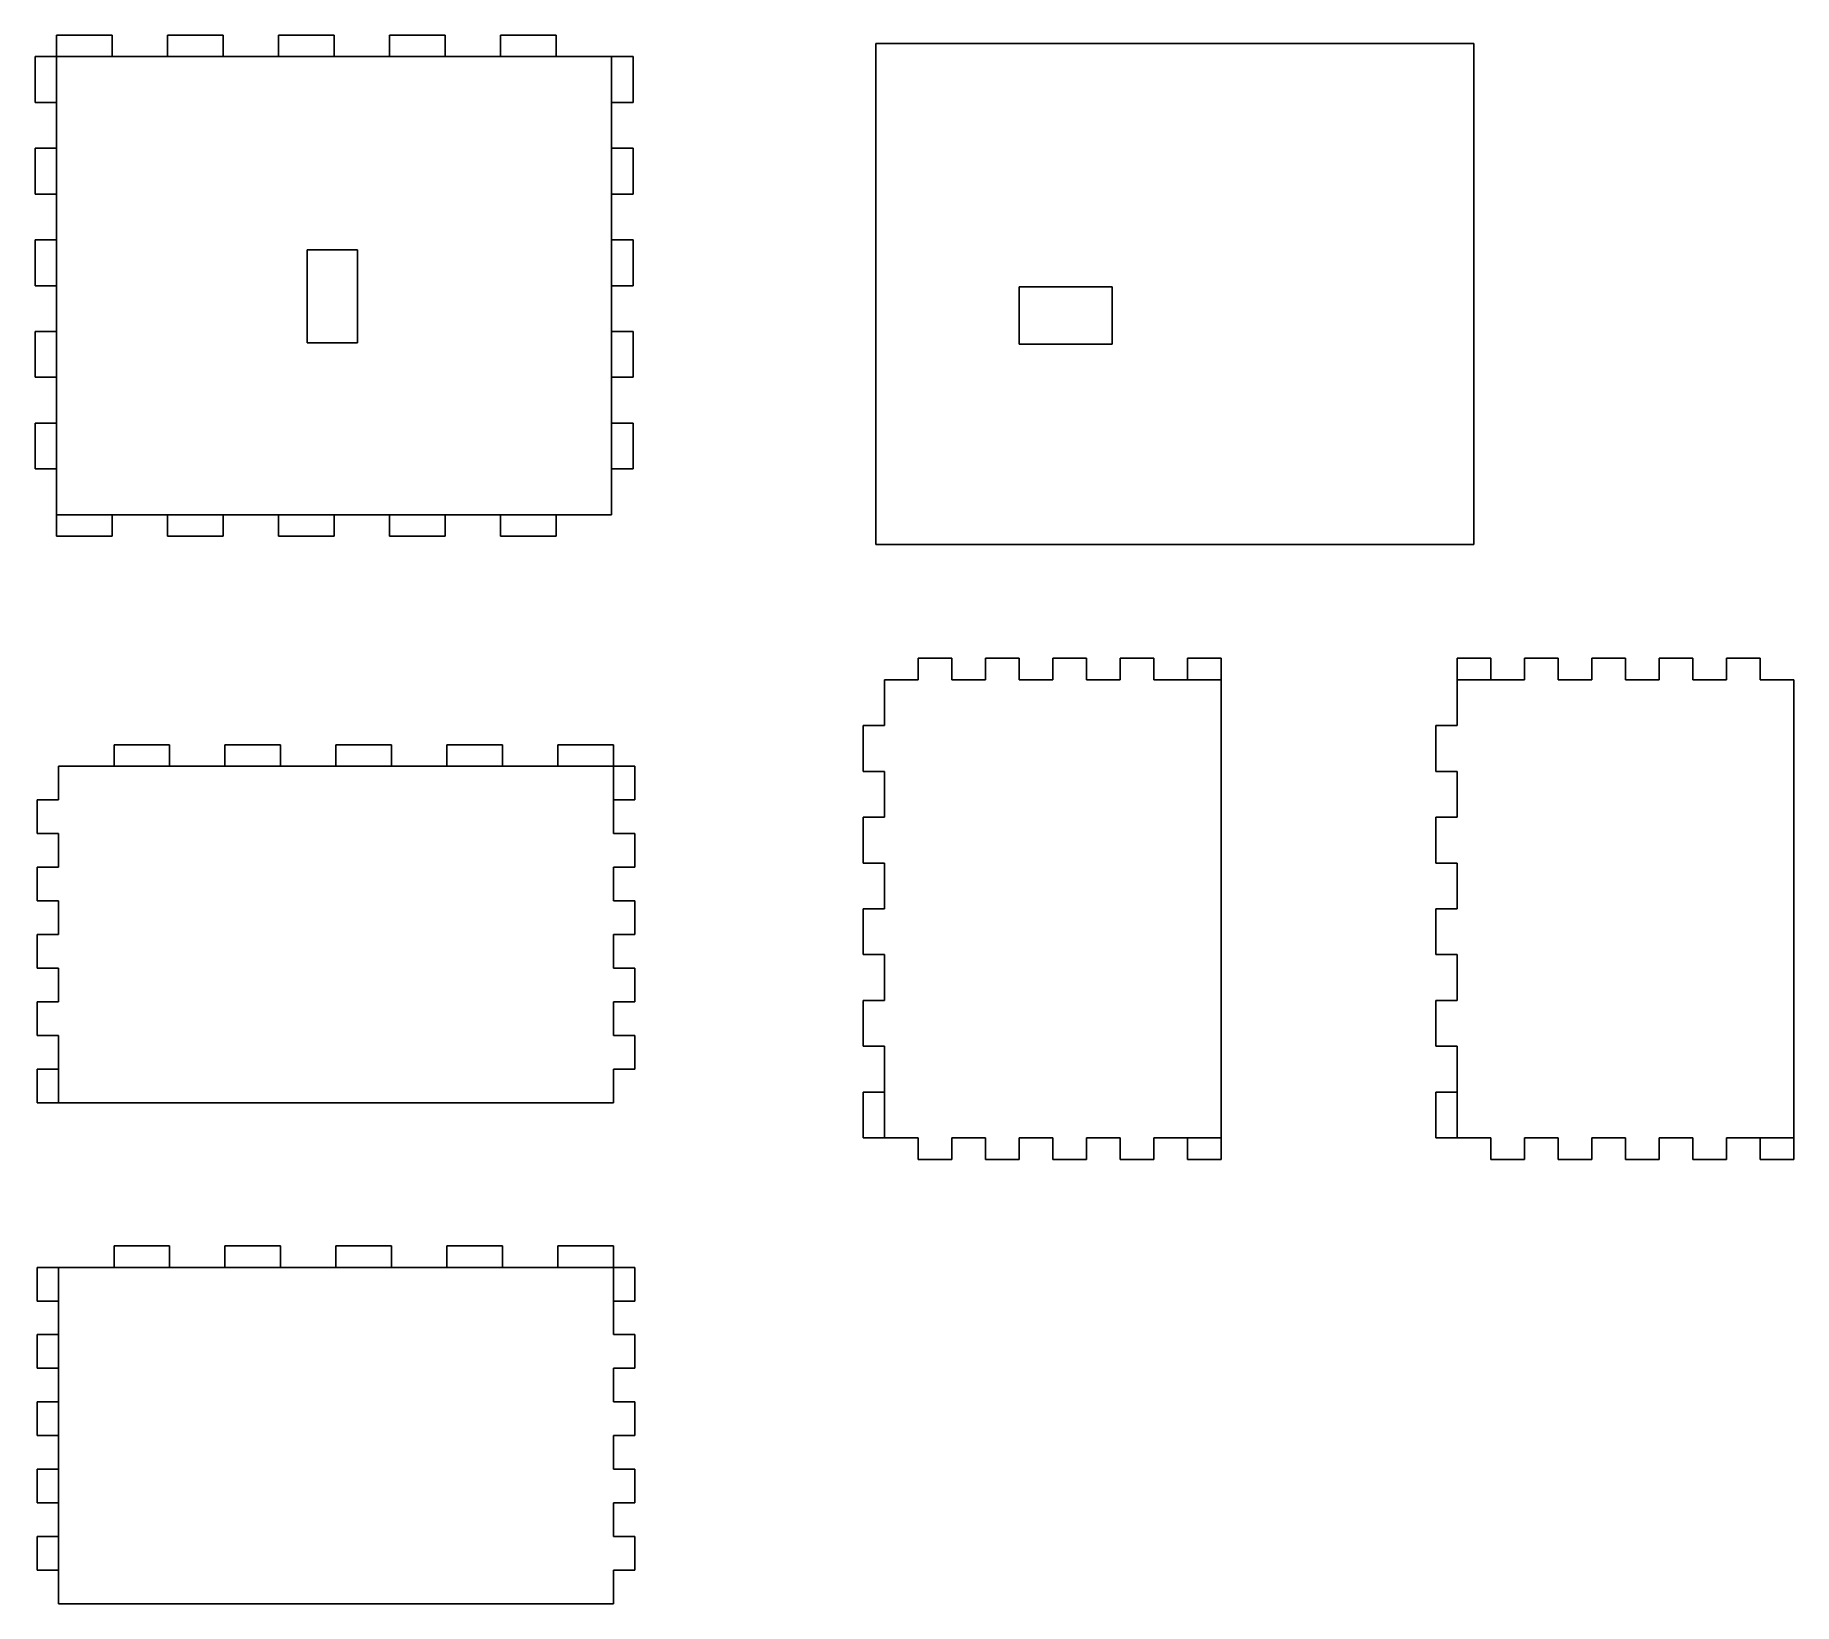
# Model space of a CAD drawing. Header units: millimetres. Extents: x -3 to 243, y -152 to 67.
import ezdxf

# ---------------------------------------------------------------- set-up
doc = ezdxf.new("R2010")
doc.units = ezdxf.units.MM
doc.header["$MEASUREMENT"] = 0
doc.layers.add('insidebox v6_Sketch1', color=7, linetype='Continuous')

msp = doc.modelspace()

# ---------------------------------------------------------------- linework, layer by layer
at = {"layer": 'insidebox v6_Sketch1'}
for p, q in [((7.75, 67), (0, 67)), ((0, 67), (0, 64)), ((7.75, 64), (7.75, 67)), ((15.5, 67), (15.5, 64)), ((23.25, 67), (15.5, 67)), ((23.25, 64), (23.25, 67)), ((31, 67), (31, 64)), ((38.75, 67), (31, 67)), ((38.75, 64), (38.75, 67)), ((54.25, 67), (46.5, 67)), ((46.5, 67), (46.5, 64)), ((54.25, 64), (54.25, 67)), ((69.75, 67), (62, 67)), ((62, 67), (62, 64)), ((69.75, 64), (69.75, 67)), ((0, 64), (-3, 64)), ((-3, 64), (-3, 57.6)), ((0, 57.6), (0, 64)), ((0, 64), (7.75, 64)), ((0, 64), (7.75, 64)), ((7.75, 64), (15.5, 64)), ((15.5, 64), (23.25, 64)), ((23.25, 64), (31, 64)), ((31, 64), (38.75, 64)), ((38.75, 64), (46.5, 64)), ((46.5, 64), (54.25, 64)), ((54.25, 64), (62, 64)), ((62, 64), (69.75, 64)), ((69.75, 64), (77.5, 64)), ((77.5, 64), (80.5, 64)), ((77.5, 57.6), (77.5, 64)), ((80.5, 64), (80.5, 57.6)), ((114.41, 65.84), (197.91, 65.84)), ((114.41, -4.16), (114.41, 65.84)), ((197.91, 65.84), (197.91, -4.16)), ((-3, 57.6), (0, 57.6)), ((0, 57.6), (0, 51.2)), ((80.5, 57.6), (77.5, 57.6)), ((77.5, 57.6), (77.5, 51.2)), ((-3, 51.2), (-3, 44.8)), ((0, 51.2), (-3, 51.2)), ((0, 44.8), (0, 51.2)), ((77.5, 44.8), (77.5, 51.2)), ((77.5, 51.2), (80.5, 51.2)), ((80.5, 51.2), (80.5, 44.8)), ((-3, 44.8), (0, 44.8)), ((0, 44.8), (0, 38.4)), ((80.5, 44.8), (77.5, 44.8)), ((77.5, 44.8), (77.5, 38.4)), ((-3, 38.4), (-3, 32)), ((0, 38.4), (-3, 38.4)), ((0, 32), (0, 38.4)), ((35, 37), (42, 37)), ((35, 24), (35, 37)), ((42, 37), (42, 24)), ((77.5, 38.4), (80.5, 38.4)), ((77.5, 32), (77.5, 38.4)), ((80.5, 38.4), (80.5, 32)), ((-3, 32), (0, 32)), ((0, 32), (0, 25.6)), ((77.5, 32), (77.5, 25.6)), ((80.5, 32), (77.5, 32)), ((147.41, 31.84), (134.41, 31.84)), ((134.41, 31.84), (134.41, 23.84)), ((147.41, 23.84), (147.41, 31.84)), ((-3, 25.6), (-3, 19.2)), ((0, 25.6), (-3, 25.6)), ((0, 19.2), (0, 25.6)), ((77.5, 25.6), (80.5, 25.6)), ((77.5, 19.2), (77.5, 25.6)), ((80.5, 25.6), (80.5, 19.2)), ((42, 24), (35, 24)), ((134.41, 23.84), (147.41, 23.84)), ((-3, 19.2), (0, 19.2)), ((0, 19.2), (0, 12.8)), ((77.5, 19.2), (77.5, 12.8)), ((80.5, 19.2), (77.5, 19.2)), ((0, 12.8), (-3, 12.8)), ((-3, 12.8), (-3, 6.4)), ((0, 6.4), (0, 12.8)), ((77.5, 6.4), (77.5, 12.8)), ((77.5, 12.8), (80.5, 12.8)), ((80.5, 12.8), (80.5, 6.4)), ((-3, 6.4), (0, 6.4)), ((0, 6.4), (0, 0)), ((80.5, 6.4), (77.5, 6.4)), ((77.5, 6.4), (77.5, 0)), ((0, -3), (0, 0)), ((0, 0), (7.75, 0)), ((7.75, 0), (7.75, -3)), ((7.75, 0), (15.5, 0)), ((7.75, 0), (15.5, 0)), ((15.5, -3), (15.5, 0)), ((15.5, 0), (23.25, 0)), ((23.25, 0), (31, 0)), ((23.25, 0), (23.25, -3)), ((23.25, 0), (31, 0)), ((31, 0), (38.75, 0)), ((31, -3), (31, 0)), ((38.75, 0), (38.75, -3)), ((38.75, 0), (46.5, 0)), ((38.75, 0), (46.5, 0)), ((46.5, 0), (54.25, 0)), ((46.5, -3), (46.5, 0)), ((54.25, 0), (54.25, -3)), ((54.25, 0), (62, 0)), ((54.25, 0), (62, 0)), ((62, 0), (69.75, 0)), ((62, -3), (62, 0)), ((69.75, 0), (69.75, -3)), ((69.75, 0), (77.5, 0)), ((69.75, 0), (77.5, 0)), ((7.75, -3), (0, -3)), ((23.25, -3), (15.5, -3)), ((38.75, -3), (31, -3)), ((54.25, -3), (46.5, -3)), ((69.75, -3), (62, -3)), ((197.91, -4.16), (114.41, -4.16)), ((114.41, -4.16), (147.41, -4.16)), ((120.32, -20.05), (125.02, -20.05)), ((120.32, -23.05), (120.32, -20.05)), ((125.02, -20.05), (125.02, -23.05)), ((129.72, -20.05), (134.42, -20.05)), ((129.72, -23.05), (129.72, -20.05)), ((134.42, -20.05), (134.42, -23.05)), ((139.12, -20.05), (143.82, -20.05)), ((139.12, -23.05), (139.12, -20.05)), ((143.82, -20.05), (143.82, -23.05)), ((148.52, -20.05), (153.22, -20.05)), ((148.52, -23.05), (148.52, -20.05)), ((153.22, -20.05), (153.22, -23.05)), ((157.92, -23.05), (157.92, -20.05)), ((157.92, -20.05), (162.62, -20.05)), ((162.62, -20.05), (162.62, -23.05)), ((195.62, -20.05), (195.62, -23.05)), ((200.32, -20.05), (195.62, -20.05)), ((200.32, -23.05), (200.32, -20.05)), ((205.02, -20.05), (205.02, -23.05)), ((209.72, -20.05), (205.02, -20.05)), ((209.72, -23.05), (209.72, -20.05)), ((219.12, -20.05), (214.42, -20.05)), ((214.42, -20.05), (214.42, -23.05)), ((219.12, -23.05), (219.12, -20.05)), ((228.52, -20.05), (223.82, -20.05)), ((223.82, -20.05), (223.82, -23.05)), ((228.52, -23.05), (228.52, -20.05)), ((233.22, -20.05), (233.22, -23.05)), ((237.92, -20.05), (233.22, -20.05)), ((237.92, -23.05), (237.92, -20.05)), ((115.62, -23.05), (115.62, -29.45)), ((120.32, -23.05), (115.62, -23.05)), ((129.72, -23.05), (125.02, -23.05)), ((139.12, -23.05), (134.42, -23.05)), ((148.52, -23.05), (143.82, -23.05)), ((157.92, -23.05), (153.22, -23.05)), ((162.62, -23.05), (157.92, -23.05)), ((162.62, -23.05), (162.62, -87.05)), ((162.62, -23.05), (162.62, -87.05)), ((195.62, -23.05), (200.32, -23.05)), ((195.62, -23.05), (195.62, -29.45)), ((205.02, -23.05), (200.32, -23.05)), ((214.42, -23.05), (209.72, -23.05)), ((223.82, -23.05), (219.12, -23.05)), ((233.22, -23.05), (228.52, -23.05)), ((242.62, -23.05), (237.92, -23.05)), ((242.62, -23.05), (242.62, -87.05)), ((242.62, -23.05), (242.62, -87.05)), ((112.62, -29.45), (115.62, -29.45)), ((112.62, -35.85), (112.62, -29.45)), ((112.62, -29.45), (115.62, -29.45)), ((112.62, -35.85), (112.62, -29.45)), ((192.62, -29.45), (195.62, -29.45)), ((192.62, -29.45), (195.62, -29.45)), ((192.62, -35.85), (192.62, -29.45)), ((192.62, -35.85), (192.62, -29.45)), ((8.01, -35.14), (8.01, -32.14)), ((8.01, -32.14), (15.76, -32.14)), ((15.76, -32.14), (15.76, -35.14)), ((23.51, -35.14), (23.51, -32.14)), ((23.51, -32.14), (31.26, -32.14)), ((31.26, -32.14), (31.26, -35.14)), ((39.01, -32.14), (46.76, -32.14)), ((39.01, -35.14), (39.01, -32.14)), ((46.76, -32.14), (46.76, -35.14)), ((54.51, -32.14), (62.26, -32.14)), ((54.51, -35.14), (54.51, -32.14)), ((62.26, -32.14), (62.26, -35.14)), ((70.01, -32.14), (77.76, -32.14)), ((70.01, -35.14), (70.01, -32.14)), ((77.76, -32.14), (77.76, -35.14)), ((0.26, -39.84), (0.26, -35.14)), ((0.26, -35.14), (8.01, -35.14)), ((15.76, -35.14), (8.01, -35.14)), ((23.51, -35.14), (15.76, -35.14)), ((15.76, -35.14), (23.51, -35.14)), ((31.26, -35.14), (23.51, -35.14)), ((39.01, -35.14), (31.26, -35.14)), ((31.26, -35.14), (39.01, -35.14)), ((46.76, -35.14), (39.01, -35.14)), ((54.51, -35.14), (46.76, -35.14)), ((46.76, -35.14), (54.51, -35.14)), ((62.26, -35.14), (54.51, -35.14)), ((70.01, -35.14), (62.26, -35.14)), ((62.26, -35.14), (70.01, -35.14)), ((77.76, -35.14), (70.01, -35.14)), ((77.76, -39.84), (77.76, -35.14)), ((77.76, -35.14), (80.76, -35.14)), ((80.76, -35.14), (80.76, -39.84)), ((115.62, -35.85), (112.62, -35.85)), ((115.62, -35.85), (112.62, -35.85)), ((115.62, -35.85), (115.62, -42.25)), ((195.62, -35.85), (192.62, -35.85)), ((195.62, -35.85), (192.62, -35.85)), ((195.62, -35.85), (195.62, -42.25)), ((-2.74, -44.54), (-2.74, -39.84)), ((-2.74, -39.84), (0.26, -39.84)), ((80.76, -39.84), (77.76, -39.84)), ((77.76, -39.84), (77.76, -44.54)), ((112.62, -42.25), (115.62, -42.25)), ((112.62, -48.65), (112.62, -42.25)), ((112.62, -42.25), (115.62, -42.25)), ((112.62, -48.65), (112.62, -42.25)), ((192.62, -48.65), (192.62, -42.25)), ((192.62, -42.25), (195.62, -42.25)), ((192.62, -48.65), (192.62, -42.25)), ((192.62, -42.25), (195.62, -42.25)), ((0.26, -44.54), (-2.74, -44.54)), ((0.26, -49.24), (0.26, -44.54)), ((77.76, -44.54), (80.76, -44.54)), ((80.76, -44.54), (80.76, -49.24)), ((115.62, -48.65), (112.62, -48.65)), ((115.62, -48.65), (112.62, -48.65)), ((115.62, -48.65), (115.62, -55.05)), ((195.62, -48.65), (192.62, -48.65)), ((195.62, -48.65), (192.62, -48.65)), ((195.62, -48.65), (195.62, -55.05)), ((-2.74, -53.94), (-2.74, -49.24)), ((-2.74, -49.24), (0.26, -49.24)), ((80.76, -49.24), (77.76, -49.24)), ((77.76, -49.24), (77.76, -53.94)), ((0.26, -53.94), (-2.74, -53.94)), ((0.26, -58.64), (0.26, -53.94)), ((77.76, -53.94), (80.76, -53.94)), ((80.76, -53.94), (80.76, -58.64)), ((112.62, -61.45), (112.62, -55.05)), ((112.62, -55.05), (115.62, -55.05)), ((112.62, -55.05), (115.62, -55.05)), ((112.62, -61.45), (112.62, -55.05)), ((192.62, -61.45), (192.62, -55.05)), ((192.62, -61.45), (192.62, -55.05)), ((192.62, -55.05), (195.62, -55.05)), ((192.62, -55.05), (195.62, -55.05)), ((-2.74, -63.34), (-2.74, -58.64)), ((-2.74, -58.64), (0.26, -58.64)), ((80.76, -58.64), (77.76, -58.64)), ((77.76, -58.64), (77.76, -63.34)), ((0.26, -63.34), (-2.74, -63.34)), ((0.26, -68.04), (0.26, -63.34)), ((77.76, -63.34), (80.76, -63.34)), ((80.76, -63.34), (80.76, -68.04)), ((115.62, -61.45), (112.62, -61.45)), ((115.62, -61.45), (112.62, -61.45)), ((115.62, -61.45), (115.62, -67.85)), ((195.62, -61.45), (192.62, -61.45)), ((195.62, -61.45), (192.62, -61.45)), ((195.62, -61.45), (195.62, -67.85)), ((-2.74, -72.74), (-2.74, -68.04)), ((-2.74, -68.04), (0.26, -68.04)), ((80.76, -68.04), (77.76, -68.04)), ((77.76, -68.04), (77.76, -72.74)), ((112.62, -74.25), (112.62, -67.85)), ((112.62, -67.85), (115.62, -67.85)), ((112.62, -67.85), (115.62, -67.85)), ((112.62, -74.25), (112.62, -67.85)), ((192.62, -74.25), (192.62, -67.85)), ((192.62, -74.25), (192.62, -67.85)), ((192.62, -67.85), (195.62, -67.85)), ((192.62, -67.85), (195.62, -67.85)), ((0.26, -72.74), (-2.74, -72.74)), ((0.26, -77.44), (0.26, -72.74)), ((77.76, -72.74), (80.76, -72.74)), ((80.76, -72.74), (80.76, -77.44)), ((115.62, -74.25), (112.62, -74.25)), ((115.62, -74.25), (112.62, -74.25)), ((115.62, -74.25), (115.62, -80.65)), ((195.62, -74.25), (192.62, -74.25)), ((195.62, -74.25), (192.62, -74.25)), ((195.62, -74.25), (195.62, -80.65)), ((-2.74, -77.44), (0.26, -77.44)), ((-2.74, -82.14), (-2.74, -77.44)), ((0.26, -77.44), (0.26, -82.14)), ((80.76, -77.44), (77.76, -77.44)), ((77.76, -77.44), (77.76, -82.14)), ((112.62, -87.05), (112.62, -80.65)), ((112.62, -80.65), (115.62, -80.65)), ((112.62, -80.65), (115.62, -80.65)), ((112.62, -87.05), (112.62, -80.65)), ((115.62, -80.65), (115.62, -87.05)), ((115.62, -80.65), (115.62, -87.05)), ((192.62, -80.65), (195.62, -80.65)), ((192.62, -80.65), (195.62, -80.65)), ((192.62, -87.05), (192.62, -80.65)), ((192.62, -87.05), (192.62, -80.65)), ((195.62, -80.65), (195.62, -87.05)), ((195.62, -80.65), (195.62, -87.05)), ((0.26, -82.14), (-2.74, -82.14)), ((77.76, -82.14), (0.26, -82.14)), ((115.62, -87.05), (112.62, -87.05)), ((115.62, -87.05), (112.62, -87.05)), ((115.62, -87.05), (120.32, -87.05)), ((120.32, -87.05), (120.32, -90.05)), ((120.32, -87.05), (120.32, -90.05)), ((125.02, -90.05), (125.02, -87.05)), ((125.02, -90.05), (125.02, -87.05)), ((125.02, -87.05), (129.72, -87.05)), ((129.72, -87.05), (129.72, -90.05)), ((129.72, -87.05), (129.72, -90.05)), ((134.42, -90.05), (134.42, -87.05)), ((134.42, -90.05), (134.42, -87.05)), ((134.42, -87.05), (138.13, -87.05)), ((134.42, -87.05), (139.12, -87.05)), ((139.12, -87.05), (139.12, -90.05)), ((139.12, -87.05), (139.12, -90.05)), ((143.82, -90.05), (143.82, -87.05)), ((143.82, -90.05), (143.82, -87.05)), ((143.82, -87.05), (148.52, -87.05)), ((148.52, -87.05), (148.52, -90.05)), ((148.52, -87.05), (148.52, -90.05)), ((153.22, -90.05), (153.22, -87.05)), ((153.22, -90.05), (153.22, -87.05)), ((153.22, -87.05), (157.92, -87.05)), ((157.92, -87.05), (157.92, -90.05)), ((157.92, -87.05), (157.92, -90.05)), ((162.62, -87.05), (157.92, -87.05)), ((162.62, -90.05), (162.62, -87.05)), ((162.62, -90.05), (162.62, -87.05)), ((195.62, -87.05), (192.62, -87.05)), ((195.62, -87.05), (192.62, -87.05)), ((195.62, -87.05), (200.32, -87.05)), ((200.32, -87.05), (200.32, -90.05)), ((200.32, -87.05), (200.32, -90.05)), ((205.02, -90.05), (205.02, -87.05)), ((205.02, -90.05), (205.02, -87.05)), ((205.02, -87.05), (209.72, -87.05)), ((209.72, -87.05), (209.72, -90.05)), ((209.72, -87.05), (209.72, -90.05)), ((214.42, -90.05), (214.42, -87.05)), ((214.42, -90.05), (214.42, -87.05)), ((214.42, -87.05), (219.12, -87.05)), ((219.12, -87.05), (219.12, -90.05)), ((219.12, -87.05), (219.12, -90.05)), ((223.82, -90.05), (223.82, -87.05)), ((223.82, -90.05), (223.82, -87.05)), ((223.82, -87.05), (228.52, -87.05)), ((228.52, -87.05), (228.52, -90.05)), ((228.52, -87.05), (228.52, -90.05)), ((233.22, -90.05), (233.22, -87.05)), ((233.22, -90.05), (233.22, -87.05)), ((233.22, -87.05), (237.92, -87.05)), ((242.62, -87.05), (237.92, -87.05)), ((237.92, -87.05), (237.92, -90.05)), ((237.92, -87.05), (237.92, -90.05)), ((242.62, -90.05), (242.62, -87.05)), ((242.62, -90.05), (242.62, -87.05)), ((120.32, -90.05), (125.02, -90.05)), ((120.32, -90.05), (125.02, -90.05)), ((129.72, -90.05), (134.42, -90.05)), ((129.72, -90.05), (134.42, -90.05)), ((139.12, -90.05), (143.82, -90.05)), ((139.12, -90.05), (143.82, -90.05)), ((148.52, -90.05), (153.22, -90.05)), ((148.52, -90.05), (153.22, -90.05)), ((157.92, -90.05), (162.62, -90.05)), ((157.92, -90.05), (162.62, -90.05)), ((200.32, -90.05), (205.02, -90.05)), ((200.32, -90.05), (205.02, -90.05)), ((209.72, -90.05), (214.42, -90.05)), ((209.72, -90.05), (214.42, -90.05)), ((219.12, -90.05), (223.82, -90.05)), ((219.12, -90.05), (223.82, -90.05)), ((228.52, -90.05), (233.22, -90.05)), ((228.52, -90.05), (233.22, -90.05)), ((237.92, -90.05), (242.62, -90.05)), ((237.92, -90.05), (242.62, -90.05)), ((8.01, -102.14), (15.76, -102.14)), ((8.01, -105.14), (8.01, -102.14)), ((15.76, -102.14), (15.76, -105.14)), ((23.51, -102.14), (31.26, -102.14)), ((23.51, -105.14), (23.51, -102.14)), ((31.26, -102.14), (31.26, -105.14)), ((39.01, -105.14), (39.01, -102.14)), ((39.01, -102.14), (46.76, -102.14)), ((46.76, -102.14), (46.76, -105.14)), ((54.51, -102.14), (62.26, -102.14)), ((54.51, -105.14), (54.51, -102.14)), ((62.26, -102.14), (62.26, -105.14)), ((70.01, -105.14), (70.01, -102.14)), ((70.01, -102.14), (77.76, -102.14)), ((77.76, -102.14), (77.76, -105.14)), ((-2.74, -105.14), (-2.74, -109.84)), ((0.26, -105.14), (-2.74, -105.14)), ((0.26, -109.84), (0.26, -105.14)), ((0.26, -105.14), (8.01, -105.14)), ((0.26, -109.84), (0.26, -105.14)), ((15.76, -105.14), (8.01, -105.14)), ((23.51, -105.14), (15.76, -105.14)), ((15.76, -105.14), (23.51, -105.14)), ((31.26, -105.14), (23.51, -105.14)), ((39.01, -105.14), (31.26, -105.14)), ((31.26, -105.14), (39.01, -105.14)), ((46.76, -105.14), (39.01, -105.14)), ((54.51, -105.14), (46.76, -105.14)), ((46.76, -105.14), (54.51, -105.14)), ((62.26, -105.14), (54.51, -105.14)), ((70.01, -105.14), (62.26, -105.14)), ((62.26, -105.14), (70.01, -105.14)), ((77.76, -105.14), (70.01, -105.14)), ((77.76, -105.14), (80.76, -105.14)), ((77.76, -109.84), (77.76, -105.14)), ((80.76, -105.14), (80.76, -109.84)), ((-2.74, -109.84), (0.26, -109.84)), ((-2.74, -109.84), (0.26, -109.84)), ((0.26, -109.84), (0.26, -114.54)), ((80.76, -109.84), (77.76, -109.84)), ((77.76, -109.84), (77.76, -114.54)), ((0.26, -114.54), (-2.74, -114.54)), ((0.26, -114.54), (-2.74, -114.54)), ((-2.74, -114.54), (-2.74, -119.24)), ((0.26, -119.24), (0.26, -114.54)), ((0.26, -119.24), (0.26, -114.54)), ((77.76, -114.54), (80.76, -114.54)), ((80.76, -114.54), (80.76, -119.24)), ((-2.74, -119.24), (0.26, -119.24)), ((-2.74, -119.24), (0.26, -119.24)), ((0.26, -119.24), (0.26, -123.94)), ((80.76, -119.24), (77.76, -119.24)), ((77.76, -119.24), (77.76, -123.94)), ((0.26, -123.94), (-2.74, -123.94)), ((-2.74, -123.94), (-2.74, -128.64)), ((0.26, -123.94), (-2.74, -123.94)), ((0.26, -128.64), (0.26, -123.94)), ((0.26, -128.64), (0.26, -123.94)), ((77.76, -123.94), (80.76, -123.94)), ((80.76, -123.94), (80.76, -128.64)), ((-2.74, -128.64), (0.26, -128.64)), ((-2.74, -128.64), (0.26, -128.64)), ((0.26, -128.64), (0.26, -133.34)), ((80.76, -128.64), (77.76, -128.64)), ((77.76, -128.64), (77.76, -133.34)), ((0.26, -133.34), (-2.74, -133.34)), ((-2.74, -133.34), (-2.74, -138.04)), ((0.26, -133.34), (-2.74, -133.34)), ((0.26, -138.04), (0.26, -133.34)), ((0.26, -138.04), (0.26, -133.34)), ((77.76, -133.34), (80.76, -133.34)), ((80.76, -133.34), (80.76, -138.04)), ((-2.74, -138.04), (0.26, -138.04)), ((-2.74, -138.04), (0.26, -138.04)), ((0.26, -138.04), (0.26, -142.74)), ((80.76, -138.04), (77.76, -138.04)), ((77.76, -138.04), (77.76, -142.74)), ((0.26, -142.74), (-2.74, -142.74)), ((0.26, -142.74), (-2.74, -142.74)), ((-2.74, -142.74), (-2.74, -147.44)), ((0.26, -147.44), (0.26, -142.74)), ((0.26, -147.44), (0.26, -142.74)), ((77.76, -142.74), (80.76, -142.74)), ((80.76, -142.74), (80.76, -147.44)), ((-2.74, -147.44), (0.26, -147.44)), ((-2.74, -147.44), (0.26, -147.44)), ((0.26, -147.44), (0.26, -152.14)), ((0.26, -147.44), (0.26, -152.14)), ((80.76, -147.44), (77.76, -147.44)), ((77.76, -147.44), (77.76, -152.14)), ((77.76, -152.14), (0.26, -152.14))]:
    msp.add_line(p, q, dxfattribs=at)
msp.add_point((0, 0), dxfattribs=at)

doc.saveas('drawing.dxf')
